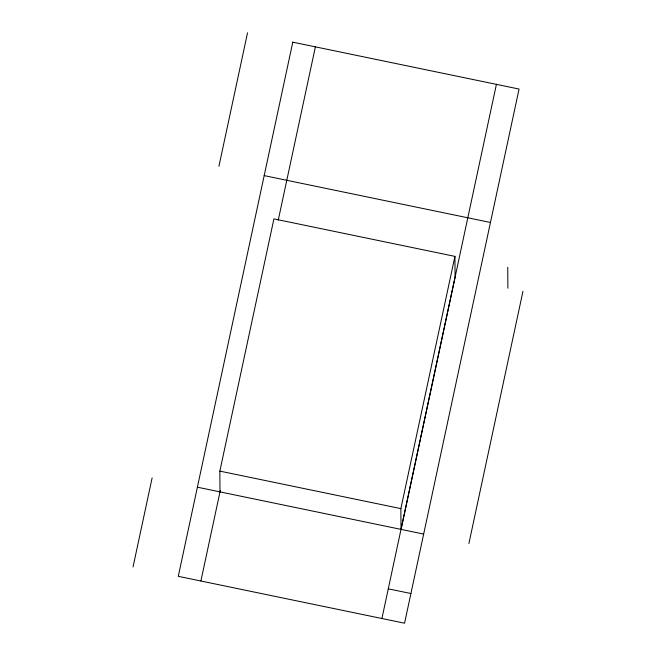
<?xml version="1.0" encoding="UTF-8"?>
<svg xmlns="http://www.w3.org/2000/svg" width="656" height="656" viewBox="0 0 656 656"><rect width="100%" height="100%" fill="white"/><g stroke="black" fill="none" stroke-linecap="round" stroke-linejoin="round"><path stroke-width="0.98" d="M133.037 566.948L152.118 477.929M218.915 166.337L247.533 32.8M219.998 491.992L219.85 471.115L273.921 218.883L454.936 256.381L455.084 277.25L401.013 529.49L400.865 508.613L454.936 256.381M200.916 580.904L220.252 490.704M278.251 220.121L315.413 46.748M381.931 618.403L496.436 84.247M468.892 543.553L522.963 291.313M264.163 175.603L490.434 222.474M219.85 471.115L400.865 508.613M197.374 487.187L423.637 534.066M388.295 588.834L410.918 593.524M507.736 267.312L507.883 288.189M292.789 42.173L178.284 576.329L404.555 623.2L519.06 89.052L292.789 42.173"/></g></svg>
